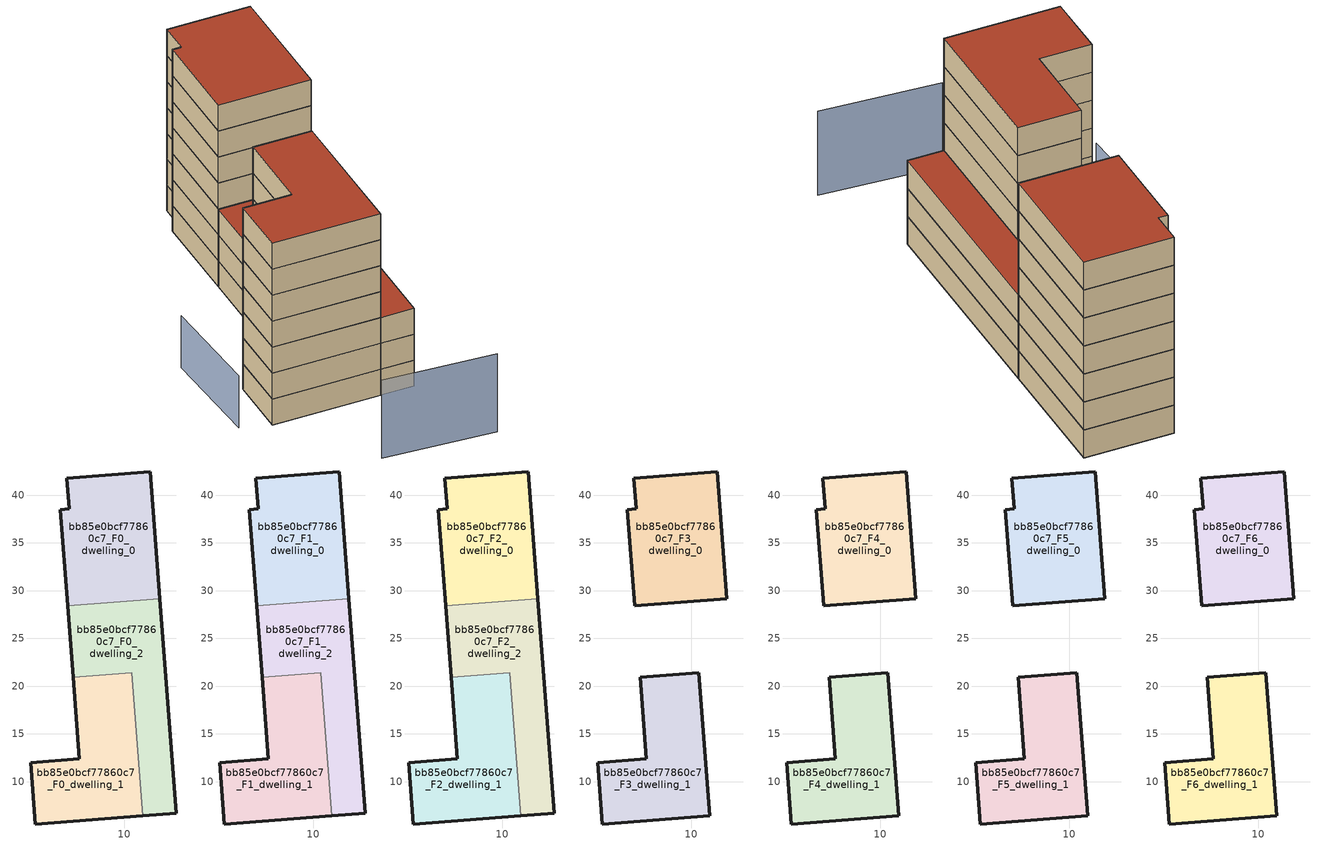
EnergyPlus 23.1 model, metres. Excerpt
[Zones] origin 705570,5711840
bb85e0bcf77860c7_F0_dwelling_0
 floor ground (EU_floor_Construction): 13.72,29.18 12.7,42.43 3.98,41.75 4.22,38.55 3.28,38.48 4.05,28.44 z0
 wall outside (EU_wall_Construction): 4.05,28.44 3.28,38.48 4.22,38.55 3.98,41.75 12.7,42.43 13.72,29.18 z0:3
 wall to bb85e0bcf77860c7_F0_dwelling_2 (EU_wall_Construction): 13.72,29.18 4.05,28.44 z0:3
bb85e0bcf77860c7_F0_dwelling_1
 floor ground (EU_floor_Construction): 11.94,6.42 10.8,21.39 4.63,20.92 5.29,12.38 0.19,12 0.68,5.57 z0
 wall outside (EU_wall_Construction): 11.94,6.42 0.68,5.57 0.19,12 5.29,12.38 4.63,20.92 z0:3
 wall to bb85e0bcf77860c7_F0_dwelling_2 (EU_wall_Construction): 4.63,20.92 10.8,21.39 11.95,6.42 z0:3
bb85e0bcf77860c7_F0_dwelling_2
 floor ground (EU_floor_Construction): 15.44,6.69 13.72,29.18 4.05,28.44 4.63,20.92 10.8,21.39 11.94,6.42 z0
 wall outside (EU_wall_Construction): 4.63,20.92 4.05,28.44 / 13.72,29.18 15.44,6.69 11.94,6.42 z0:3
bb85e0bcf77860c7_F1_dwelling_0
 floor to bb85e0bcf77860c7_F0_dwelling_0 (EU_floor_Construction): 13.72,29.18 12.7,42.43 3.98,41.75 4.22,38.55 3.28,38.48 4.05,28.44 z3
 wall outside (EU_wall_Construction): 4.05,28.44 3.28,38.48 4.22,38.55 3.98,41.75 12.7,42.43 13.72,29.18 z3:6
 wall to bb85e0bcf77860c7_F1_dwelling_2 (EU_wall_Construction): 13.72,29.18 4.05,28.44 z3:6
bb85e0bcf77860c7_F1_dwelling_1
 floor to bb85e0bcf77860c7_F0_dwelling_1 (EU_floor_Construction): 11.94,6.42 10.8,21.39 4.63,20.92 5.28,12.38 0.19,12 0.68,5.57 z3
 wall outside (EU_wall_Construction): 11.94,6.42 0.68,5.57 0.19,12 5.29,12.38 4.63,20.92 z3:6
 wall to bb85e0bcf77860c7_F1_dwelling_2 (EU_wall_Construction): 4.63,20.92 10.8,21.39 11.95,6.42 z3:6
bb85e0bcf77860c7_F1_dwelling_2
 floor to bb85e0bcf77860c7_F0_dwelling_2 (EU_floor_Construction): 15.44,6.69 13.72,29.18 4.05,28.44 4.63,20.92 10.8,21.39 11.94,6.42 z3
 wall outside (EU_wall_Construction): 4.63,20.92 4.05,28.44 / 13.72,29.18 15.44,6.69 11.94,6.42 z3:6
bb85e0bcf77860c7_F2_dwelling_0
 floor to bb85e0bcf77860c7_F1_dwelling_0 (EU_floor_Construction): 13.72,29.18 12.7,42.43 3.98,41.75 4.22,38.55 3.28,38.48 4.05,28.44 z6
 wall outside (EU_wall_Construction): 4.05,28.44 3.28,38.48 4.22,38.55 3.98,41.75 12.7,42.43 13.72,29.18 z6:9
 wall to bb85e0bcf77860c7_F2_dwelling_2 (EU_wall_Construction): 13.72,29.18 4.05,28.44 z6:9
bb85e0bcf77860c7_F2_dwelling_1
 floor to bb85e0bcf77860c7_F1_dwelling_1 (EU_floor_Construction): 11.94,6.42 10.8,21.39 4.63,20.92 5.28,12.38 0.19,12 0.68,5.57 z6
 wall outside (EU_wall_Construction): 11.94,6.42 0.68,5.57 0.19,12 5.29,12.38 4.63,20.92 z6:9
 wall to bb85e0bcf77860c7_F2_dwelling_2 (EU_wall_Construction): 4.63,20.92 10.8,21.39 11.95,6.42 z6:9
bb85e0bcf77860c7_F2_dwelling_2
 floor to bb85e0bcf77860c7_F1_dwelling_2 (EU_floor_Construction): 15.44,6.69 13.72,29.18 4.05,28.44 4.63,20.92 10.8,21.39 11.94,6.42 z6
 wall outside (EU_wall_Construction): 4.63,20.92 4.05,28.44 / 13.72,29.18 15.44,6.69 11.94,6.42 z6:9
 roof outside (EU_roof_Construction): 13.72,29.18 15.44,6.69 11.94,6.42 10.8,21.39 4.63,20.92 4.05,28.44 z9
bb85e0bcf77860c7_F3_dwelling_0
 floor to bb85e0bcf77860c7_F2_dwelling_0 (EU_floor_Construction): 13.72,29.18 12.7,42.43 3.98,41.75 4.22,38.55 3.28,38.48 4.05,28.44 z9
 wall outside (EU_wall_Construction): 4.22,38.55 3.98,41.75 12.7,42.43 13.72,29.18 4.05,28.44 3.28,38.48 4.22,38.55 z9:12
bb85e0bcf77860c7_F3_dwelling_1
 floor to bb85e0bcf77860c7_F2_dwelling_1 (EU_floor_Construction): 11.94,6.42 10.8,21.39 4.63,20.92 5.28,12.38 0.19,12 0.68,5.57 z9
 wall outside (EU_wall_Construction): 0.68,5.57 0.19,12 5.29,12.38 4.63,20.92 10.8,21.39 11.94,6.42 0.68,5.57 z9:12
bb85e0bcf77860c7_F4_dwelling_0
 floor to bb85e0bcf77860c7_F3_dwelling_0 (EU_floor_Construction): 13.72,29.18 12.7,42.43 3.98,41.75 4.22,38.55 3.28,38.48 4.05,28.44 z12
 wall outside (EU_wall_Construction): 4.22,38.55 3.98,41.75 12.7,42.43 13.72,29.18 4.05,28.44 3.28,38.48 4.22,38.55 z12:15
bb85e0bcf77860c7_F4_dwelling_1
 floor to bb85e0bcf77860c7_F3_dwelling_1 (EU_floor_Construction): 11.94,6.42 10.8,21.39 4.63,20.92 5.28,12.38 0.19,12 0.68,5.57 z12
 wall outside (EU_wall_Construction): 0.68,5.57 0.19,12 5.29,12.38 4.63,20.92 10.8,21.39 11.94,6.42 0.68,5.57 z12:15
bb85e0bcf77860c7_F5_dwelling_0
 floor to bb85e0bcf77860c7_F4_dwelling_0 (EU_floor_Construction): 13.72,29.18 12.7,42.43 3.98,41.75 4.22,38.55 3.28,38.48 4.05,28.44 z15
 wall outside (EU_wall_Construction): 4.22,38.55 3.98,41.75 12.7,42.43 13.72,29.18 4.05,28.44 3.28,38.48 4.22,38.55 z15:18
bb85e0bcf77860c7_F5_dwelling_1
 floor to bb85e0bcf77860c7_F4_dwelling_1 (EU_floor_Construction): 11.94,6.42 10.8,21.39 4.63,20.92 5.28,12.38 0.19,12 0.68,5.57 z15
 wall outside (EU_wall_Construction): 0.68,5.57 0.19,12 5.29,12.38 4.63,20.92 10.8,21.39 11.94,6.42 0.68,5.57 z15:18
bb85e0bcf77860c7_F6_dwelling_0
 floor to bb85e0bcf77860c7_F5_dwelling_0 (EU_floor_Construction): 13.72,29.18 12.7,42.43 3.98,41.75 4.22,38.55 3.28,38.48 4.05,28.44 z18
 wall outside (EU_wall_Construction): 4.22,38.55 3.98,41.75 12.7,42.43 13.72,29.18 4.05,28.44 3.28,38.48 4.22,38.55 z18:21
 roof outside (EU_roof_Construction): 12.7,42.43 13.72,29.18 4.05,28.44 3.28,38.48 4.22,38.55 3.98,41.75 z21
bb85e0bcf77860c7_F6_dwelling_1
 floor to bb85e0bcf77860c7_F5_dwelling_1 (EU_floor_Construction): 11.94,6.42 10.8,21.39 4.63,20.92 5.28,12.38 0.19,12 0.68,5.57 z18
 wall outside (EU_wall_Construction): 0.68,5.57 0.19,12 5.29,12.38 4.63,20.92 10.8,21.39 11.94,6.42 0.68,5.57 z18:21
 roof outside (EU_roof_Construction): 10.8,21.39 11.94,6.42 0.68,5.57 0.19,12 5.29,12.38 4.63,20.92 z21
shading: 8.4,-3.15 20.1,-3.03 z0:9; -3.96,17.37 -2.39,6.33 z0:6
[Building]
EU S2 Campaign: North Axis=0; Terrain=City; Solar Distribution=FullExterior
[Site:Location]
London: Latitude=51.5; Longitude=-0.5; Time Zone=0; Elevation=25
[SizingPeriod:WeatherFileDays]
AnnualSizingPeriod: Begin Month=1; Begin Day of Month=1; End Month=12; End Day of Month=31; Day of Week for Start Day=Monday; Use Weather File Daylight Saving Period=No; Use Weather File Rain and Snow Indicators=No
[MATERIAL]
EU_InternalMass_Material: Roughness=MediumRough; Thickness=0.1; Conductivity=1; Density=1800; Specific Heat=900; Thermal Absorptance=0.9; Solar Absorptance=0.7; Visible Absorptance=0.7
[MATERIAL:NOMASS] Roughness=MediumRough; Thermal Absorptance=0.9; Solar Absorptance=0.7; Visible Absorptance=0.7
Name | Thermal Resistance
EU_wall_NoMass | 1.04674
EU_roof_NoMass | 4.32442
EU_floor_NoMass | 2.04616
[CONSTRUCTION]
EU_wall_Construction: EU_wall_NoMass
EU_roof_Construction: EU_roof_NoMass
EU_floor_Construction: EU_floor_NoMass
EU_InternalMass_Construction: EU_InternalMass_Material
[ZONE] Type=1; Multiplier=1; Ceiling Height=autocalculate; Floor Area=autocalculate; Part of Total Floor Area=Yes
Name | Volume
bb85e0bcf77860c7_F0_dwelling_0; bb85e0bcf77860c7_F1_dwelling_0; bb85e0bcf77860c7_F2_dwelling_0; bb85e0bcf77860c7_F3_dwelling_0; bb85e0bcf77860c7_F4_dwelling_0; bb85e0bcf77860c7_F5_dwelling_0; bb85e0bcf77860c7_F6_dwelling_0 | 377.278
bb85e0bcf77860c7_F0_dwelling_1; bb85e0bcf77860c7_F1_dwelling_1; bb85e0bcf77860c7_F2_dwelling_1; bb85e0bcf77860c7_F3_dwelling_1; bb85e0bcf77860c7_F4_dwelling_1; bb85e0bcf77860c7_F5_dwelling_1; bb85e0bcf77860c7_F6_dwelling_1 | 377.271
bb85e0bcf77860c7_F0_dwelling_2 | 377.275
bb85e0bcf77860c7_F1_dwelling_2; bb85e0bcf77860c7_F2_dwelling_2 | 377.274
[INTERNALMASS] Construction=EU_InternalMass_Construction
Name | Zone or ZoneList | Surface Area
bb85e0bcf77860c7_F0_dwelling_0_EU_InternalMass | bb85e0bcf77860c7_F0_dwelling_0 | 125.761
bb85e0bcf77860c7_F0_dwelling_1_EU_InternalMass | bb85e0bcf77860c7_F0_dwelling_1 | 125.759
bb85e0bcf77860c7_F0_dwelling_2_EU_InternalMass | bb85e0bcf77860c7_F0_dwelling_2 | 125.758
bb85e0bcf77860c7_F1_dwelling_0_EU_InternalMass | bb85e0bcf77860c7_F1_dwelling_0 | 125.761
bb85e0bcf77860c7_F1_dwelling_1_EU_InternalMass | bb85e0bcf77860c7_F1_dwelling_1 | 125.759
bb85e0bcf77860c7_F1_dwelling_2_EU_InternalMass | bb85e0bcf77860c7_F1_dwelling_2 | 125.758
bb85e0bcf77860c7_F2_dwelling_0_EU_InternalMass | bb85e0bcf77860c7_F2_dwelling_0 | 125.761
bb85e0bcf77860c7_F2_dwelling_1_EU_InternalMass | bb85e0bcf77860c7_F2_dwelling_1 | 125.759
bb85e0bcf77860c7_F2_dwelling_2_EU_InternalMass | bb85e0bcf77860c7_F2_dwelling_2 | 125.758
bb85e0bcf77860c7_F3_dwelling_0_EU_InternalMass | bb85e0bcf77860c7_F3_dwelling_0 | 188.629
bb85e0bcf77860c7_F3_dwelling_1_EU_InternalMass | bb85e0bcf77860c7_F3_dwelling_1 | 188.633
bb85e0bcf77860c7_F4_dwelling_0_EU_InternalMass | bb85e0bcf77860c7_F4_dwelling_0 | 188.629
bb85e0bcf77860c7_F4_dwelling_1_EU_InternalMass | bb85e0bcf77860c7_F4_dwelling_1 | 188.633
bb85e0bcf77860c7_F5_dwelling_0_EU_InternalMass | bb85e0bcf77860c7_F5_dwelling_0 | 188.629
bb85e0bcf77860c7_F5_dwelling_1_EU_InternalMass | bb85e0bcf77860c7_F5_dwelling_1 | 188.633
bb85e0bcf77860c7_F6_dwelling_0_EU_InternalMass | bb85e0bcf77860c7_F6_dwelling_0 | 188.629
bb85e0bcf77860c7_F6_dwelling_1_EU_InternalMass | bb85e0bcf77860c7_F6_dwelling_1 | 188.633
[OTHEREQUIPMENT] Fuel Type=Electricity; Design Level Calculation Method=Watts/Area; Power per Zone Floor Area=1; Fraction Latent=0; Fraction Radiant=0; Fraction Lost=0; Carbon Dioxide Generation Rate=0; EndUse Subcategory=EU_Step8_InternalGains
Name | Zone or ZoneList or Space or SpaceList | Schedule
EU_Step8_InternalGain_bb85e0bcf77860c7_F0_dwelling_0_f000 | bb85e0bcf77860c7_F0_dwelling_0 | EU_Step8_GainSchedule_bb85e0bcf77860c7_F0_dwelling_0_f000
EU_Step8_InternalGain_bb85e0bcf77860c7_F0_dwelling_1_f000 | bb85e0bcf77860c7_F0_dwelling_1 | EU_Step8_GainSchedule_bb85e0bcf77860c7_F0_dwelling_1_f000
EU_Step8_InternalGain_bb85e0bcf77860c7_F0_dwelling_2_f000 | bb85e0bcf77860c7_F0_dwelling_2 | EU_Step8_GainSchedule_bb85e0bcf77860c7_F0_dwelling_2_f000
EU_Step8_InternalGain_bb85e0bcf77860c7_F1_dwelling_0_f000 | bb85e0bcf77860c7_F1_dwelling_0 | EU_Step8_GainSchedule_bb85e0bcf77860c7_F1_dwelling_0_f000
EU_Step8_InternalGain_bb85e0bcf77860c7_F1_dwelling_1_f000 | bb85e0bcf77860c7_F1_dwelling_1 | EU_Step8_GainSchedule_bb85e0bcf77860c7_F1_dwelling_1_f000
EU_Step8_InternalGain_bb85e0bcf77860c7_F1_dwelling_2_f000 | bb85e0bcf77860c7_F1_dwelling_2 | EU_Step8_GainSchedule_bb85e0bcf77860c7_F1_dwelling_2_f000
EU_Step8_InternalGain_bb85e0bcf77860c7_F2_dwelling_0_f000 | bb85e0bcf77860c7_F2_dwelling_0 | EU_Step8_GainSchedule_bb85e0bcf77860c7_F2_dwelling_0_f000
EU_Step8_InternalGain_bb85e0bcf77860c7_F2_dwelling_1_f000 | bb85e0bcf77860c7_F2_dwelling_1 | EU_Step8_GainSchedule_bb85e0bcf77860c7_F2_dwelling_1_f000
EU_Step8_InternalGain_bb85e0bcf77860c7_F2_dwelling_2_f000 | bb85e0bcf77860c7_F2_dwelling_2 | EU_Step8_GainSchedule_bb85e0bcf77860c7_F2_dwelling_2_f000
EU_Step8_InternalGain_bb85e0bcf77860c7_F3_dwelling_0_f000 | bb85e0bcf77860c7_F3_dwelling_0 | EU_Step8_GainSchedule_bb85e0bcf77860c7_F3_dwelling_0_f000
EU_Step8_InternalGain_bb85e0bcf77860c7_F3_dwelling_1_f000 | bb85e0bcf77860c7_F3_dwelling_1 | EU_Step8_GainSchedule_bb85e0bcf77860c7_F3_dwelling_1_f000
EU_Step8_InternalGain_bb85e0bcf77860c7_F4_dwelling_0_f000 | bb85e0bcf77860c7_F4_dwelling_0 | EU_Step8_GainSchedule_bb85e0bcf77860c7_F4_dwelling_0_f000
EU_Step8_InternalGain_bb85e0bcf77860c7_F4_dwelling_1_f000 | bb85e0bcf77860c7_F4_dwelling_1 | EU_Step8_GainSchedule_bb85e0bcf77860c7_F4_dwelling_1_f000
EU_Step8_InternalGain_bb85e0bcf77860c7_F5_dwelling_0_f000 | bb85e0bcf77860c7_F5_dwelling_0 | EU_Step8_GainSchedule_bb85e0bcf77860c7_F5_dwelling_0_f000
EU_Step8_InternalGain_bb85e0bcf77860c7_F5_dwelling_1_f000 | bb85e0bcf77860c7_F5_dwelling_1 | EU_Step8_GainSchedule_bb85e0bcf77860c7_F5_dwelling_1_f000
EU_Step8_InternalGain_bb85e0bcf77860c7_F6_dwelling_0_f000 | bb85e0bcf77860c7_F6_dwelling_0 | EU_Step8_GainSchedule_bb85e0bcf77860c7_F6_dwelling_0_f000
EU_Step8_InternalGain_bb85e0bcf77860c7_F6_dwelling_1_f000 | bb85e0bcf77860c7_F6_dwelling_1 | EU_Step8_GainSchedule_bb85e0bcf77860c7_F6_dwelling_1_f000
[ZONEVENTILATION:DESIGNFLOWRATE] Schedule=EU_AlwaysOn; Design Flow Rate Calculation Method=AirChanges/Hour; Air Changes per Hour=0.488719; Ventilation Type=Natural; Fan Pressure Rise=0; Fan Total Efficiency=1; Constant Term Coefficient=1; Temperature Term Coefficient=0; Velocity Term Coefficient=0; Velocity Squared Term Coefficient=0; Minimum Indoor Temperature=-100; Maximum Indoor Temperature=100; Delta Temperature=-100; Minimum Outdoor Temperature=-100; Maximum Outdoor Temperature=100; Maximum Wind Speed=40
Name | Zone or ZoneList or Space or SpaceList
EU_ConstantAir_bb85e0bcf77860c7_F0_dwelling_0 | bb85e0bcf77860c7_F0_dwelling_0
EU_ConstantAir_bb85e0bcf77860c7_F0_dwelling_1 | bb85e0bcf77860c7_F0_dwelling_1
EU_ConstantAir_bb85e0bcf77860c7_F0_dwelling_2 | bb85e0bcf77860c7_F0_dwelling_2
EU_ConstantAir_bb85e0bcf77860c7_F1_dwelling_0 | bb85e0bcf77860c7_F1_dwelling_0
EU_ConstantAir_bb85e0bcf77860c7_F1_dwelling_1 | bb85e0bcf77860c7_F1_dwelling_1
EU_ConstantAir_bb85e0bcf77860c7_F1_dwelling_2 | bb85e0bcf77860c7_F1_dwelling_2
EU_ConstantAir_bb85e0bcf77860c7_F2_dwelling_0 | bb85e0bcf77860c7_F2_dwelling_0
EU_ConstantAir_bb85e0bcf77860c7_F2_dwelling_1 | bb85e0bcf77860c7_F2_dwelling_1
EU_ConstantAir_bb85e0bcf77860c7_F2_dwelling_2 | bb85e0bcf77860c7_F2_dwelling_2
EU_ConstantAir_bb85e0bcf77860c7_F3_dwelling_0 | bb85e0bcf77860c7_F3_dwelling_0
EU_ConstantAir_bb85e0bcf77860c7_F3_dwelling_1 | bb85e0bcf77860c7_F3_dwelling_1
EU_ConstantAir_bb85e0bcf77860c7_F4_dwelling_0 | bb85e0bcf77860c7_F4_dwelling_0
EU_ConstantAir_bb85e0bcf77860c7_F4_dwelling_1 | bb85e0bcf77860c7_F4_dwelling_1
EU_ConstantAir_bb85e0bcf77860c7_F5_dwelling_0 | bb85e0bcf77860c7_F5_dwelling_0
EU_ConstantAir_bb85e0bcf77860c7_F5_dwelling_1 | bb85e0bcf77860c7_F5_dwelling_1
EU_ConstantAir_bb85e0bcf77860c7_F6_dwelling_0 | bb85e0bcf77860c7_F6_dwelling_0
EU_ConstantAir_bb85e0bcf77860c7_F6_dwelling_1 | bb85e0bcf77860c7_F6_dwelling_1
[HVACTEMPLATE:THERMOSTAT] Constant Heating Setpoint=20; Constant Cooling Setpoint=50
EU_HeatOnly_bb85e0bcf77860c7_F0_dwelling_0; EU_HeatOnly_bb85e0bcf77860c7_F0_dwelling_1; EU_HeatOnly_bb85e0bcf77860c7_F0_dwelling_2; EU_HeatOnly_bb85e0bcf77860c7_F1_dwelling_0; EU_HeatOnly_bb85e0bcf77860c7_F1_dwelling_1; EU_HeatOnly_bb85e0bcf77860c7_F1_dwelling_2; EU_HeatOnly_bb85e0bcf77860c7_F2_dwelling_0; EU_HeatOnly_bb85e0bcf77860c7_F2_dwelling_1; EU_HeatOnly_bb85e0bcf77860c7_F2_dwelling_2; EU_HeatOnly_bb85e0bcf77860c7_F3_dwelling_0; EU_HeatOnly_bb85e0bcf77860c7_F3_dwelling_1; EU_HeatOnly_bb85e0bcf77860c7_F4_dwelling_0; EU_HeatOnly_bb85e0bcf77860c7_F4_dwelling_1; EU_HeatOnly_bb85e0bcf77860c7_F5_dwelling_0; EU_HeatOnly_bb85e0bcf77860c7_F5_dwelling_1; EU_HeatOnly_bb85e0bcf77860c7_F6_dwelling_0; EU_HeatOnly_bb85e0bcf77860c7_F6_dwelling_1
[HVACTEMPLATE:ZONE:IDEALLOADSAIRSYSTEM] System Availability Schedule=EU_AlwaysOn; Maximum Heating Supply Air Temperature=50; Minimum Cooling Supply Air Temperature=13; Maximum Heating Supply Air Humidity Ratio=0.0156; Minimum Cooling Supply Air Humidity Ratio=0.0077; Heating Limit=NoLimit; Cooling Limit=NoLimit; Heating Availability Schedule=EU_AlwaysOn; Cooling Availability Schedule=EU_CoolingOff; Dehumidification Control Type=ConstantSensibleHeatRatio; Cooling Sensible Heat Ratio=0.7; Dehumidification Setpoint=60; Humidification Control Type=None; Humidification Setpoint=30; Outdoor Air Method=None; Outdoor Air Flow Rate per Person=0.00944; Outdoor Air Flow Rate per Zone Floor Area=0; Outdoor Air Flow Rate per Zone=0; Demand Controlled Ventilation Type=None; Outdoor Air Economizer Type=NoEconomizer; Heat Recovery Type=None; Sensible Heat Recovery Effectiveness=0.7; Latent Heat Recovery Effectiveness=0.65
Name | Template Thermostat
bb85e0bcf77860c7_F0_dwelling_0 | EU_HeatOnly_bb85e0bcf77860c7_F0_dwelling_0
bb85e0bcf77860c7_F0_dwelling_1 | EU_HeatOnly_bb85e0bcf77860c7_F0_dwelling_1
bb85e0bcf77860c7_F0_dwelling_2 | EU_HeatOnly_bb85e0bcf77860c7_F0_dwelling_2
bb85e0bcf77860c7_F1_dwelling_0 | EU_HeatOnly_bb85e0bcf77860c7_F1_dwelling_0
bb85e0bcf77860c7_F1_dwelling_1 | EU_HeatOnly_bb85e0bcf77860c7_F1_dwelling_1
bb85e0bcf77860c7_F1_dwelling_2 | EU_HeatOnly_bb85e0bcf77860c7_F1_dwelling_2
bb85e0bcf77860c7_F2_dwelling_0 | EU_HeatOnly_bb85e0bcf77860c7_F2_dwelling_0
bb85e0bcf77860c7_F2_dwelling_1 | EU_HeatOnly_bb85e0bcf77860c7_F2_dwelling_1
bb85e0bcf77860c7_F2_dwelling_2 | EU_HeatOnly_bb85e0bcf77860c7_F2_dwelling_2
bb85e0bcf77860c7_F3_dwelling_0 | EU_HeatOnly_bb85e0bcf77860c7_F3_dwelling_0
bb85e0bcf77860c7_F3_dwelling_1 | EU_HeatOnly_bb85e0bcf77860c7_F3_dwelling_1
bb85e0bcf77860c7_F4_dwelling_0 | EU_HeatOnly_bb85e0bcf77860c7_F4_dwelling_0
bb85e0bcf77860c7_F4_dwelling_1 | EU_HeatOnly_bb85e0bcf77860c7_F4_dwelling_1
bb85e0bcf77860c7_F5_dwelling_0 | EU_HeatOnly_bb85e0bcf77860c7_F5_dwelling_0
bb85e0bcf77860c7_F5_dwelling_1 | EU_HeatOnly_bb85e0bcf77860c7_F5_dwelling_1
bb85e0bcf77860c7_F6_dwelling_0 | EU_HeatOnly_bb85e0bcf77860c7_F6_dwelling_0
bb85e0bcf77860c7_F6_dwelling_1 | EU_HeatOnly_bb85e0bcf77860c7_F6_dwelling_1
[SIZING:ZONE] Zone Cooling Design Supply Air Temperature Input Method=SupplyAirTemperature; Zone Cooling Design Supply Air Temperature=13; Zone Heating Design Supply Air Temperature Input Method=SupplyAirTemperature; Zone Heating Design Supply Air Temperature=50; Zone Cooling Design Supply Air Humidity Ratio=0.008; Zone Heating Design Supply Air Humidity Ratio=0.008; Cooling Design Air Flow Method=DesignDay; Cooling Design Air Flow Rate=0; Cooling Minimum Air Flow per Zone Floor Area=0.000762; Cooling Minimum Air Flow=0; Cooling Minimum Air Flow Fraction=0.2; Heating Design Air Flow Method=DesignDay; Heating Design Air Flow Rate=0; Heating Maximum Air Flow per Zone Floor Area=0.002032; Heating Maximum Air Flow=0.141576; Heating Maximum Air Flow Fraction=0.3; Account for Dedicated Outdoor Air System=No; Dedicated Outdoor Air System Control Strategy=NeutralSupplyAir; Dedicated Outdoor Air Low Setpoint Temperature for Design=autosize; Dedicated Outdoor Air High Setpoint Temperature for Design=autosize; Zone Load Sizing Method=Sensible Load Only No Latent Load; Zone Latent Cooling Design Supply Air Humidity Ratio Input Method=HumidityRatioDifference; Zone Cooling Design Supply Air Humidity Ratio Difference=0.005; Zone Latent Heating Design Supply Air Humidity Ratio Input Method=HumidityRatioDifference; Zone Humidification Design Supply Air Humidity Ratio Difference=0.005
bb85e0bcf77860c7_F0_dwelling_0; bb85e0bcf77860c7_F0_dwelling_1; bb85e0bcf77860c7_F0_dwelling_2; bb85e0bcf77860c7_F1_dwelling_0; bb85e0bcf77860c7_F1_dwelling_1; bb85e0bcf77860c7_F1_dwelling_2; bb85e0bcf77860c7_F2_dwelling_0; bb85e0bcf77860c7_F2_dwelling_1; bb85e0bcf77860c7_F2_dwelling_2; bb85e0bcf77860c7_F3_dwelling_0; bb85e0bcf77860c7_F3_dwelling_1; bb85e0bcf77860c7_F4_dwelling_0; bb85e0bcf77860c7_F4_dwelling_1; bb85e0bcf77860c7_F5_dwelling_0; bb85e0bcf77860c7_F5_dwelling_1; bb85e0bcf77860c7_F6_dwelling_0; bb85e0bcf77860c7_F6_dwelling_1
[SCHEDULE:CONSTANT]
Name | Hourly Value
EU_AlwaysOn | 1
EU_CoolingOff | 0
[SCHEDULE:FILE] Column Number=1; Rows to Skip at Top=0; Number of Hours of Data=8760; Column Separator=Comma; Interpolate to Timestep=No; Minutes per Item=60; Adjust Schedule for Daylight Savings=Yes
Name | File
EU_Step8_GainSchedule_bb85e0bcf77860c7_F0_dwelling_0_f000 | ../../schedules/bb85e0bcf77860c7/bb85e0bcf77860c7_F0_dwelling_0_f000_gain.csv
EU_Step8_GainSchedule_bb85e0bcf77860c7_F0_dwelling_1_f000 | ../../schedules/bb85e0bcf77860c7/bb85e0bcf77860c7_F0_dwelling_1_f000_gain.csv
EU_Step8_GainSchedule_bb85e0bcf77860c7_F0_dwelling_2_f000 | ../../schedules/bb85e0bcf77860c7/bb85e0bcf77860c7_F0_dwelling_2_f000_gain.csv
EU_Step8_GainSchedule_bb85e0bcf77860c7_F1_dwelling_0_f000 | ../../schedules/bb85e0bcf77860c7/bb85e0bcf77860c7_F1_dwelling_0_f000_gain.csv
EU_Step8_GainSchedule_bb85e0bcf77860c7_F1_dwelling_1_f000 | ../../schedules/bb85e0bcf77860c7/bb85e0bcf77860c7_F1_dwelling_1_f000_gain.csv
EU_Step8_GainSchedule_bb85e0bcf77860c7_F1_dwelling_2_f000 | ../../schedules/bb85e0bcf77860c7/bb85e0bcf77860c7_F1_dwelling_2_f000_gain.csv
EU_Step8_GainSchedule_bb85e0bcf77860c7_F2_dwelling_0_f000 | ../../schedules/bb85e0bcf77860c7/bb85e0bcf77860c7_F2_dwelling_0_f000_gain.csv
EU_Step8_GainSchedule_bb85e0bcf77860c7_F2_dwelling_1_f000 | ../../schedules/bb85e0bcf77860c7/bb85e0bcf77860c7_F2_dwelling_1_f000_gain.csv
EU_Step8_GainSchedule_bb85e0bcf77860c7_F2_dwelling_2_f000 | ../../schedules/bb85e0bcf77860c7/bb85e0bcf77860c7_F2_dwelling_2_f000_gain.csv
EU_Step8_GainSchedule_bb85e0bcf77860c7_F3_dwelling_0_f000 | ../../schedules/bb85e0bcf77860c7/bb85e0bcf77860c7_F3_dwelling_0_f000_gain.csv
EU_Step8_GainSchedule_bb85e0bcf77860c7_F3_dwelling_1_f000 | ../../schedules/bb85e0bcf77860c7/bb85e0bcf77860c7_F3_dwelling_1_f000_gain.csv
EU_Step8_GainSchedule_bb85e0bcf77860c7_F4_dwelling_0_f000 | ../../schedules/bb85e0bcf77860c7/bb85e0bcf77860c7_F4_dwelling_0_f000_gain.csv
EU_Step8_GainSchedule_bb85e0bcf77860c7_F4_dwelling_1_f000 | ../../schedules/bb85e0bcf77860c7/bb85e0bcf77860c7_F4_dwelling_1_f000_gain.csv
EU_Step8_GainSchedule_bb85e0bcf77860c7_F5_dwelling_0_f000 | ../../schedules/bb85e0bcf77860c7/bb85e0bcf77860c7_F5_dwelling_0_f000_gain.csv
EU_Step8_GainSchedule_bb85e0bcf77860c7_F5_dwelling_1_f000 | ../../schedules/bb85e0bcf77860c7/bb85e0bcf77860c7_F5_dwelling_1_f000_gain.csv
EU_Step8_GainSchedule_bb85e0bcf77860c7_F6_dwelling_0_f000 | ../../schedules/bb85e0bcf77860c7/bb85e0bcf77860c7_F6_dwelling_0_f000_gain.csv
EU_Step8_GainSchedule_bb85e0bcf77860c7_F6_dwelling_1_f000 | ../../schedules/bb85e0bcf77860c7/bb85e0bcf77860c7_F6_dwelling_1_f000_gain.csv
